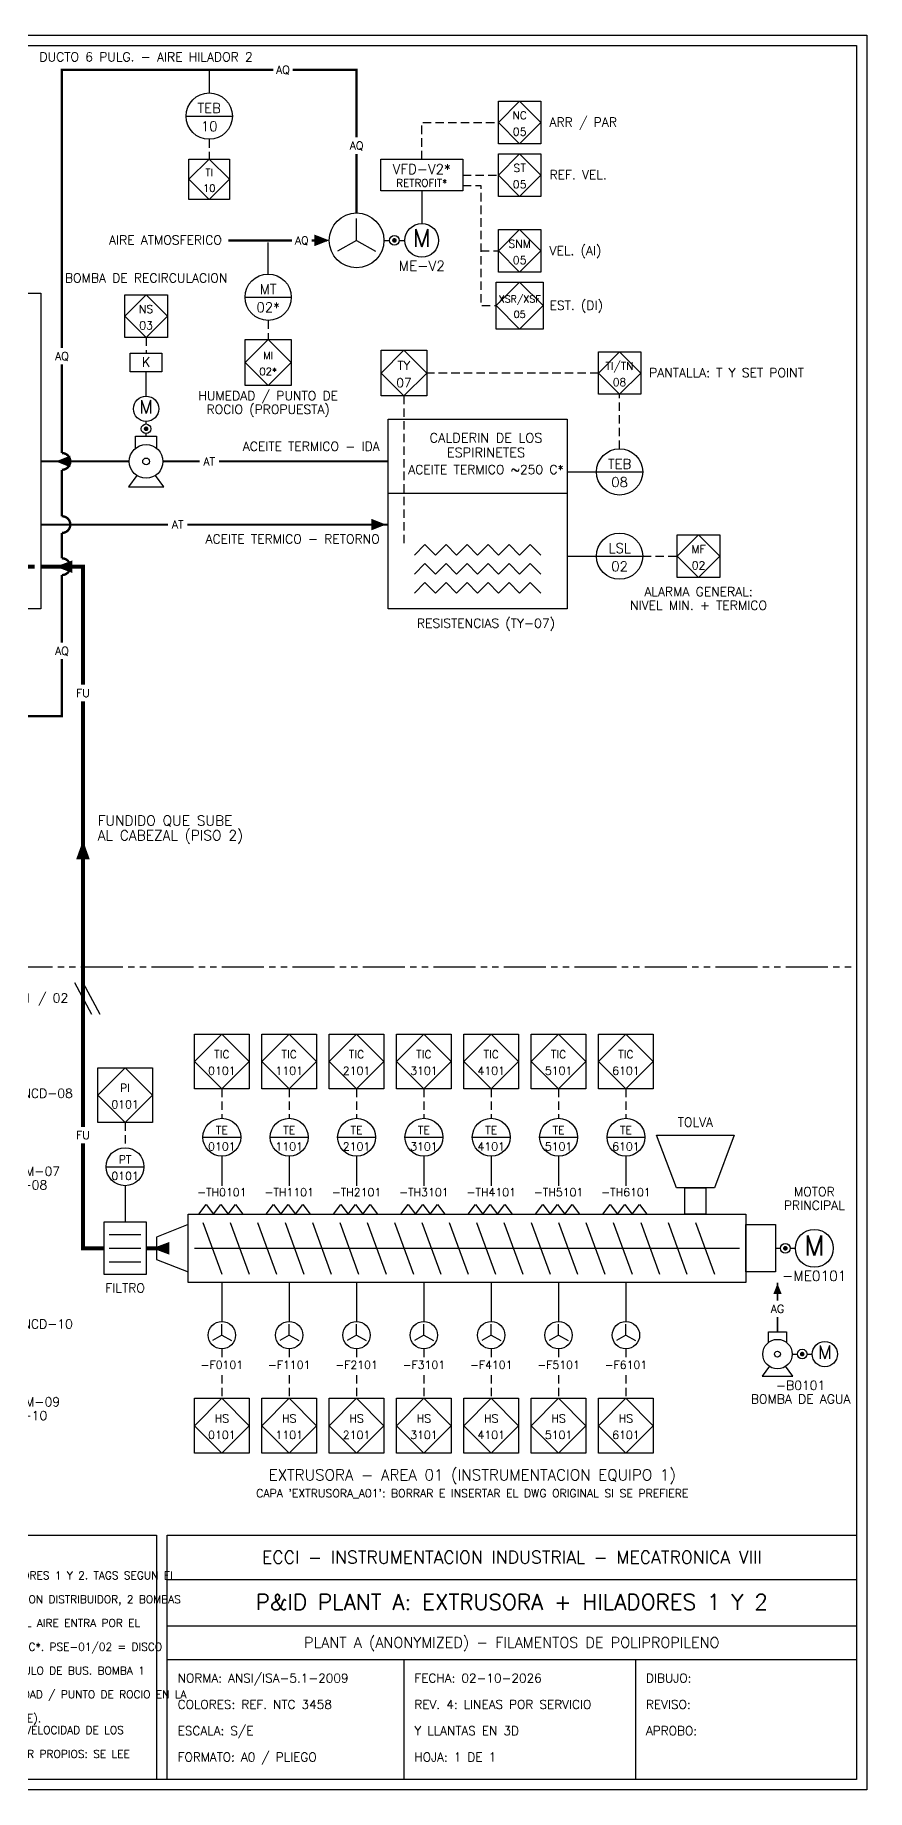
# Model space of a CAD drawing. Extents: x 15 to 2385, y 15 to 1682.
# Drawn here: x 1594 to 2385, y 15 to 1682 of the extents above; entities that cross this region are included whole.
import ezdxf
from ezdxf.enums import TextEntityAlignment as Align

# ---------------------------------------------------------------- set-up
doc = ezdxf.new("R2010")
doc.units = 0
for name, pattern in [('ACEITE_TERMICO', [40.5, 24, -4.5, 1.5, -4.5, 1.5, -4.5]), ('AGUA', [23.5, 14, -4, 1.5, -4]), ('AIRE_QUENCH', [44, 26, -5, 8, -5]), ('DASHED', [12, 8, -4]), ('PHANTOM', [67, 40, -5, 6, -5, 6, -5])]:
    doc.linetypes.add(name, pattern=pattern)
for name, color, linetype in [('ACEITE_TERMICO', 32, 'ACEITE_TERMICO'), ('AGUA', 94, 'AGUA'), ('AIRE_QUENCH', 150, 'AIRE_QUENCH'), ('EQUIPOS', 7, 'CONTINUOUS'), ('EXTRUSORA_A01', 7, 'CONTINUOUS'), ('FUNDIDO', 1, 'CONTINUOUS'), ('INSTRUMENTOS', 7, 'CONTINUOUS'), ('MARCO', 7, 'CONTINUOUS'), ('MECANICO', 7, 'CONTINUOUS'), ('PISOS', 8, 'PHANTOM'), ('POTENCIA', 7, 'CONTINUOUS'), ('SENAL', 7, 'DASHED'), ('TEXTOS', 7, 'CONTINUOUS')]:
    doc.layers.add(name, color=color, linetype=linetype)
doc.styles.get("Standard").update_dxf_attribs({"font": 'romans'})

msp = doc.modelspace()

# ---------------------------------------------------------------- linework, layer by layer
at = {"layer": 'ACEITE_TERMICO', "const_width": 2, "flags": 128}
for points in [[(1684, 1277), (1600, 1277)], [(1750.8, 1277), (1716, 1277)], [(1930, 1277), (1769.2, 1277)], [(1600, 1217), (1720.8, 1217)], [(1739.2, 1217), (1930, 1217)]]:
    msp.add_lwpolyline(points, dxfattribs=at)
at = {"layer": 'ACEITE_TERMICO'}
for points in [[(1614, 1277), (1628, 1282.5), (1628, 1271.5)], [(1928, 1217), (1914, 1211.5), (1914, 1222.5)]]:
    msp.add_solid(points, dxfattribs=at)
at = {"layer": 'AGUA', "const_width": 1.7, "flags": 128}
for points in [[(2300, 479.8), (2300, 497)], [(2300, 450), (2300, 464.2)]]:
    msp.add_lwpolyline(points, dxfattribs=at)
at = {"layer": 'AGUA'}
msp.add_solid([(2300, 496), (2304, 486), (2296, 486)], dxfattribs=at)
at = {"layer": 'AIRE_QUENCH', "const_width": 2.2, "flags": 128}
for points in [[(1820.8, 1649), (1620, 1649), (1620, 1384.8)], [(1900, 1584.8), (1900, 1649), (1839.2, 1649)], [(1900, 1513), (1900, 1569.2)], [(1778, 1487), (1838.8, 1487)], [(1857.2, 1487), (1872, 1487)], [(1620, 1369.2), (1620, 1285)], [(1620, 1285), (1622.0706, 1284.7274), (1624, 1283.9282), (1625.6569, 1282.6569), (1626.9282, 1281), (1627.7274, 1279.0706), (1628, 1277), (1627.7274, 1274.9294), (1626.9282, 1273), (1625.6569, 1271.3431), (1624, 1270.0718), (1622.0706, 1269.2726), (1620, 1269)], [(1620, 1269), (1620, 1225)], [(1620, 1225), (1622.0706, 1224.7274), (1624, 1223.9282), (1625.6569, 1222.6569), (1626.9282, 1221), (1627.7274, 1219.0706), (1628, 1217), (1627.7274, 1214.9294), (1626.9282, 1213), (1625.6569, 1211.3431), (1624, 1210.0718), (1622.0706, 1209.2726), (1620, 1209)], [(1620, 1209), (1620, 1185)], [(1620, 1185), (1622.0706, 1184.7274), (1624, 1183.9282), (1625.6569, 1182.6569), (1626.9282, 1181), (1627.7274, 1179.0706), (1628, 1177), (1627.7274, 1174.9294), (1626.9282, 1173), (1625.6569, 1171.3431), (1624, 1170.0718), (1622.0706, 1169.2726), (1620, 1169)], [(1620, 1169), (1620, 1104.8)], [(1620, 1089.2), (1620, 1035), (1539.2, 1035)]]:
    msp.add_lwpolyline(points, dxfattribs=at)
at = {"layer": 'AIRE_QUENCH'}
msp.add_solid([(1874, 1487), (1860, 1481.5), (1860, 1492.5)], dxfattribs=at)
at = {"layer": 'EQUIPOS'}
for p, q in [((1900, 1487), (1900, 1507.8)), ((1900, 1487), (1881.9867, 1476.6)), ((1900, 1487), (1918.0133, 1476.6)), ((1930, 1247), (2100, 1247))]:
    msp.add_line(p, q, dxfattribs=at)
at = {"layer": 'EQUIPOS', "flags": 128}
for points in [[(1923, 1564), (2001, 1564), (2001, 1534), (1923, 1534)], [(600, 1437), (1600, 1437), (1600, 1137), (600, 1137)], [(1685, 1380), (1715, 1380), (1715, 1362), (1685, 1362)], [(1930, 1317), (2100, 1317), (2100, 1137), (1930, 1137)]]:
    msp.add_lwpolyline(points, close=True, dxfattribs=at)
for points in [[(1690.08, 1289.48), (1690.08, 1301), (1709.92, 1301), (1709.92, 1289.48)], [(1691.2, 1263.72), (1683.2, 1253), (1716.8, 1253), (1708.8, 1263.72)], [(1955, 1188), (1965, 1198), (1975, 1188), (1985, 1198), (1995, 1188), (2005, 1198), (2015, 1188), (2025, 1198), (2035, 1188), (2045, 1198), (2055, 1188), (2065, 1198), (2075, 1188)], [(1955, 1170), (1965, 1180), (1975, 1170), (1985, 1180), (1995, 1170), (2005, 1180), (2015, 1170), (2025, 1180), (2035, 1170), (2045, 1180), (2055, 1170), (2065, 1180), (2075, 1170)], [(1955, 1152), (1965, 1162), (1975, 1152), (1985, 1162), (1995, 1152), (2005, 1162), (2015, 1152), (2025, 1162), (2035, 1152), (2045, 1162), (2055, 1152), (2065, 1162), (2075, 1152)]]:
    msp.add_lwpolyline(points, dxfattribs=at)
at = {"layer": 'EQUIPOS'}
for centre, radius in [((1900, 1487), 26), ((1962, 1487), 16), ((1700, 1327), 12), ((1700, 1277), 16), ((1700, 1277), 3.2)]:
    msp.add_circle(centre, radius, dxfattribs=at)
at = {"layer": 'EXTRUSORA_A01'}
for p, q in [((1754, 635), (1790, 635)), ((1818, 635), (1854, 635)), ((1882, 635), (1918, 635)), ((1946, 635), (1982, 635)), ((2010, 635), (2046, 635)), ((2074, 635), (2110, 635)), ((2138, 635), (2174, 635)), ((1772, 617), (1772, 589)), ((1836, 617), (1836, 589)), ((1900, 617), (1900, 589)), ((1964, 617), (1964, 589)), ((2028, 617), (2028, 589)), ((2092, 617), (2092, 589)), ((2156, 617), (2156, 589)), ((1662, 607), (1698, 607)), ((1680, 589), (1680, 554.5)), ((1754, 554), (1772, 505)), ((1780, 554), (1798, 505)), ((1806, 554), (1824, 505)), ((1832, 554), (1850, 505)), ((1858, 554), (1876, 505)), ((1884, 554), (1902, 505)), ((1910, 554), (1928, 505)), ((1936, 554), (1954, 505)), ((1962, 554), (1980, 505)), ((1988, 554), (2006, 505)), ((2014, 554), (2032, 505)), ((2040, 554), (2058, 505)), ((2066, 554), (2084, 505)), ((2092, 554), (2110, 505)), ((2118, 554), (2136, 505)), ((2144, 554), (2162, 505)), ((2170, 554), (2188, 505)), ((2196, 554), (2214, 505)), ((2222, 554), (2240, 505)), ((1665, 542.5), (1695, 542.5)), ((1665, 529.5), (1695, 529.5)), ((1746, 529.5), (2264, 529.5)), ((1665, 516.5), (1695, 516.5)), ((1772, 497), (1772, 460)), ((1836, 497), (1836, 460)), ((1900, 497), (1900, 460)), ((1964, 497), (1964, 460)), ((2028, 497), (2028, 460)), ((2092, 497), (2092, 460)), ((2156, 497), (2156, 460)), ((1772, 447), (1772, 457.4)), ((1836, 447), (1836, 457.4)), ((1900, 447), (1900, 457.4)), ((1964, 447), (1964, 457.4)), ((2028, 447), (2028, 457.4)), ((2092, 447), (2092, 457.4)), ((2156, 447), (2156, 457.4)), ((1772, 447), (1762.9933, 441.8)), ((1772, 447), (1781.0067, 441.8)), ((1836, 447), (1826.9933, 441.8)), ((1836, 447), (1845.0067, 441.8)), ((1900, 447), (1890.9933, 441.8)), ((1900, 447), (1909.0067, 441.8)), ((1964, 447), (1954.9933, 441.8)), ((1964, 447), (1973.0067, 441.8)), ((2028, 447), (2018.9933, 441.8)), ((2028, 447), (2037.0067, 441.8)), ((2092, 447), (2082.9933, 441.8)), ((2092, 447), (2101.0067, 441.8)), ((2156, 447), (2146.9933, 441.8)), ((2156, 447), (2165.0067, 441.8))]:
    msp.add_line(p, q, dxfattribs=at)
at = {"layer": 'EXTRUSORA_A01', "flags": 128}
for points in [[(1746, 733), (1798, 733), (1798, 681), (1746, 681)], [(1772, 733), (1798, 707), (1772, 681), (1746, 707)], [(1810, 733), (1862, 733), (1862, 681), (1810, 681)], [(1836, 733), (1862, 707), (1836, 681), (1810, 707)], [(1874, 733), (1926, 733), (1926, 681), (1874, 681)], [(1900, 733), (1926, 707), (1900, 681), (1874, 707)], [(1938, 733), (1990, 733), (1990, 681), (1938, 681)], [(1964, 733), (1990, 707), (1964, 681), (1938, 707)], [(2002, 733), (2054, 733), (2054, 681), (2002, 681)], [(2028, 733), (2054, 707), (2028, 681), (2002, 707)], [(2066, 733), (2118, 733), (2118, 681), (2066, 681)], [(2092, 733), (2118, 707), (2092, 681), (2066, 707)], [(2130, 733), (2182, 733), (2182, 681), (2130, 681)], [(2156, 733), (2182, 707), (2156, 681), (2130, 707)], [(1654, 701), (1706, 701), (1706, 649), (1654, 649)], [(1680, 701), (1706, 675), (1680, 649), (1654, 675)], [(2185, 637), (2259, 637), (2240, 587), (2204, 587)], [(2212, 587), (2232, 587), (2232, 562), (2212, 562)], [(1660, 554.5), (1700, 554.5), (1700, 504.5), (1660, 504.5)], [(1740, 552), (1710, 540), (1710, 519), (1740, 507)], [(1740, 562), (2270, 562), (2270, 497), (1740, 497)], [(2270, 552), (2298, 552), (2298, 507), (2270, 507)], [(1746, 387), (1798, 387), (1798, 335), (1746, 335)], [(1772, 387), (1798, 361), (1772, 335), (1746, 361)], [(1810, 387), (1862, 387), (1862, 335), (1810, 335)], [(1836, 387), (1862, 361), (1836, 335), (1810, 361)], [(1874, 387), (1926, 387), (1926, 335), (1874, 335)], [(1900, 387), (1926, 361), (1900, 335), (1874, 361)], [(1938, 387), (1990, 387), (1990, 335), (1938, 335)], [(1964, 387), (1990, 361), (1964, 335), (1938, 361)], [(2002, 387), (2054, 387), (2054, 335), (2002, 335)], [(2028, 387), (2054, 361), (2028, 335), (2002, 361)], [(2066, 387), (2118, 387), (2118, 335), (2066, 335)], [(2092, 387), (2118, 361), (2092, 335), (2066, 361)], [(2130, 387), (2182, 387), (2182, 335), (2130, 335)], [(2156, 387), (2182, 361), (2156, 335), (2130, 361)]]:
    msp.add_lwpolyline(points, close=True, dxfattribs=at)
for points in [[(1750, 562), (1757, 571), (1764, 562), (1771, 571), (1778, 562), (1785, 571), (1792, 562)], [(1814, 562), (1821, 571), (1828, 562), (1835, 571), (1842, 562), (1849, 571), (1856, 562)], [(1878, 562), (1885, 571), (1892, 562), (1899, 571), (1906, 562), (1913, 571), (1920, 562)], [(1942, 562), (1949, 571), (1956, 562), (1963, 571), (1970, 562), (1977, 571), (1984, 562)], [(2006, 562), (2013, 571), (2020, 562), (2027, 571), (2034, 562), (2041, 571), (2048, 562)], [(2070, 562), (2077, 571), (2084, 562), (2091, 571), (2098, 562), (2105, 571), (2112, 562)], [(2134, 562), (2141, 571), (2148, 562), (2155, 571), (2162, 562), (2169, 571), (2176, 562)], [(2291.32, 439.92), (2291.32, 450), (2308.68, 450), (2308.68, 439.92)], [(2292.3, 417.38), (2285.3, 408), (2314.7, 408), (2307.7, 417.38)]]:
    msp.add_lwpolyline(points, dxfattribs=at)
at = {"layer": 'EXTRUSORA_A01'}
for centre, radius in [((1772, 635), 18), ((1836, 635), 18), ((1900, 635), 18), ((1964, 635), 18), ((2028, 635), 18), ((2092, 635), 18), ((2156, 635), 18), ((1680, 607), 18), ((2335, 529.5), 18), ((1772, 447), 13), ((1836, 447), 13), ((1900, 447), 13), ((1964, 447), 13), ((2028, 447), 13), ((2092, 447), 13), ((2156, 447), 13), ((2300, 429), 14), ((2345, 429), 12), ((2300, 429), 2.8)]:
    msp.add_circle(centre, radius, dxfattribs=at)
at = {"layer": 'FUNDIDO', "const_width": 4, "flags": 128}
for points in [[(1594, 1177), (1500, 1177), (1500, 1249.2)], [(1640, 1064.8), (1640, 1177), (1600, 1177)], [(1640, 644.8), (1640, 1049.2)], [(1660, 529.5), (1640, 529.5), (1640, 629.2)], [(1710, 529.5), (1700, 529.5)]]:
    msp.add_lwpolyline(points, dxfattribs=at)
at = {"layer": 'FUNDIDO'}
for points in [[(1614, 1177), (1630, 1183), (1630, 1171)], [(1640, 917), (1646.5, 899), (1633.5, 899)], [(1706, 529.5), (1722, 535.5), (1722, 523.5)]]:
    msp.add_solid(points, dxfattribs=at)
at = {"layer": 'INSTRUMENTOS'}
for p, q in [((1760, 1649), (1760, 1627)), ((1738, 1605), (1782, 1605)), ((1816, 1455), (1816, 1485)), ((1794, 1433), (1838, 1433)), ((2100, 1267), (2128, 1267)), ((2128, 1267), (2172, 1267)), ((2100, 1187), (2128, 1187)), ((2128, 1187), (2172, 1187))]:
    msp.add_line(p, q, dxfattribs=at)
at = {"layer": 'INSTRUMENTOS', "flags": 128}
for points in [[(2034.77, 1619.23), (2075.23, 1619.23), (2075.23, 1578.77), (2034.77, 1578.77)], [(2055, 1619.23), (2075.23, 1599), (2055, 1578.77), (2034.77, 1599)], [(2034.77, 1569.23), (2075.23, 1569.23), (2075.23, 1528.77), (2034.77, 1528.77)], [(2055, 1569.23), (2075.23, 1549), (2055, 1528.77), (2034.77, 1549)], [(1740.75, 1564.25), (1779.25, 1564.25), (1779.25, 1525.75), (1740.75, 1525.75)], [(1760, 1564.25), (1779.25, 1545), (1760, 1525.75), (1740.75, 1545)], [(2034.77, 1497.23), (2075.23, 1497.23), (2075.23, 1456.77), (2034.77, 1456.77)], [(2055, 1497.23), (2075.23, 1477), (2055, 1456.77), (2034.77, 1477)], [(1679.77, 1435.23), (1720.23, 1435.23), (1720.23, 1394.77), (1679.77, 1394.77)], [(1700, 1435.23), (1720.23, 1415), (1700, 1394.77), (1679.77, 1415)], [(2032.675, 1447.325), (2077.325, 1447.325), (2077.325, 1402.675), (2032.675, 1402.675)], [(2055, 1447.325), (2077.325, 1425), (2055, 1402.675), (2032.675, 1425)], [(1794.125, 1392.875), (1837.875, 1392.875), (1837.875, 1349.125), (1794.125, 1349.125)], [(1816, 1392.875), (1837.875, 1371), (1816, 1349.125), (1794.125, 1371)], [(1923.3, 1382.7), (1966.7, 1382.7), (1966.7, 1339.3), (1923.3, 1339.3)], [(1945, 1382.7), (1966.7, 1361), (1945, 1339.3), (1923.3, 1361)], [(2130, 1381), (2170, 1381), (2170, 1341), (2130, 1341)], [(2150, 1381), (2170, 1361), (2150, 1341), (2130, 1361)], [(2204.77, 1207.23), (2245.23, 1207.23), (2245.23, 1166.77), (2204.77, 1166.77)], [(2225, 1207.23), (2245.23, 1187), (2225, 1166.77), (2204.77, 1187)]]:
    msp.add_lwpolyline(points, close=True, dxfattribs=at)
at = {"layer": 'INSTRUMENTOS'}
for centre in [(1760, 1605), (1816, 1433), (2150, 1267), (2150, 1187)]:
    msp.add_circle(centre, 22, dxfattribs=at)
at = {"layer": 'MARCO'}
for p, q in [((1632, 782), (1648, 752)), ((1640, 782), (1656, 752)), ((1720, 215), (2375, 215)), ((1720, 171), (2375, 171)), ((1720, 139), (2375, 139)), ((1945, 139), (1945, 25)), ((2165, 139), (2165, 25))]:
    msp.add_line(p, q, dxfattribs=at)
at = {"layer": 'MARCO', "flags": 128}
for points in [[(15, 1682), (2385, 1682), (2385, 15), (15, 15)], [(25, 1672), (2375, 1672), (2375, 25), (25, 25)], [(1085, 257), (1710, 257), (1710, 25), (1085, 25)], [(1720, 257), (2375, 257), (2375, 25), (1720, 25)]]:
    msp.add_lwpolyline(points, close=True, dxfattribs=at)
at = {"layer": 'MECANICO', "flags": 128}
for points in [[(1926, 1487), (1931.4, 1487)], [(1940.6, 1487), (1946, 1487)], [(1700, 1312.6), (1700, 1315)], [(1700, 1301), (1700, 1303.4)], [(2298, 529.5), (2302.9, 529.5)], [(2312.1, 529.5), (2317, 529.5)], [(2314, 429), (2318.9, 429)], [(2328.1, 429), (2333, 429)]]:
    msp.add_lwpolyline(points, dxfattribs=at)
at = {"layer": 'MECANICO', "const_width": 2.2, "flags": 128}
for points in [[(1934.9, 1487, 1), (1937.1, 1487, 1)], [(1698.9, 1308, 1), (1701.1, 1308, 1)], [(2306.4, 529.5, 1), (2308.6, 529.5, 1)], [(2322.4, 429, 1), (2324.6, 429, 1)]]:
    msp.add_lwpolyline(points, format="xyb", close=True, dxfattribs=at)
at = {"layer": 'MECANICO'}
for centre in [(1936, 1487), (1700, 1308), (2307.5, 529.5), (2323.5, 429)]:
    msp.add_circle(centre, 4.6, dxfattribs=at)
at = {"layer": 'PISOS'}
msp.add_line((30, 797), (2370, 797), dxfattribs=at)
at = {"layer": 'POTENCIA'}
for p, q in [((1962, 1534), (1962, 1503)), ((1700, 1339), (1700, 1362))]:
    msp.add_line(p, q, dxfattribs=at)
at = {"layer": 'SENAL'}
for p, q in [((1760, 1583), (1760, 1564.25)), ((2001, 1549), (2034.77, 1549)), ((2018, 1477), (2034.77, 1477)), ((1816, 1411), (1816, 1392.875)), ((1700, 1394.77), (1700, 1380)), ((2130, 1361), (1966.7, 1361)), ((1945, 1339.3), (1945, 1197)), ((2150, 1289), (2150, 1341)), ((2172, 1187), (2204.77, 1187)), ((1772, 681), (1772, 653)), ((1836, 681), (1836, 653)), ((1900, 681), (1900, 653)), ((1964, 681), (1964, 653)), ((2028, 681), (2028, 653)), ((2092, 681), (2092, 653)), ((2156, 681), (2156, 653)), ((1680, 649), (1680, 625)), ((1772, 434), (1772, 426)), ((1836, 434), (1836, 426)), ((1900, 434), (1900, 426)), ((1964, 434), (1964, 426)), ((2028, 434), (2028, 426)), ((2092, 434), (2092, 426)), ((2156, 434), (2156, 426)), ((1772, 409), (1772, 387)), ((1836, 409), (1836, 387)), ((1900, 409), (1900, 387)), ((1964, 409), (1964, 387)), ((2028, 409), (2028, 387)), ((2092, 409), (2092, 387)), ((2156, 409), (2156, 387))]:
    msp.add_line(p, q, dxfattribs=at)
at = {"layer": 'SENAL', "flags": 128}
for points in [[(1962, 1564), (1962, 1599), (2034.77, 1599)], [(2001, 1539), (2018, 1539), (2018, 1425), (2032.675, 1425)]]:
    msp.add_lwpolyline(points, dxfattribs=at)

# ---------------------------------------------------------------- texts
at = {"layer": 'ACEITE_TERMICO'}
for p in [(1760, 1273.2), (1730, 1213.2)]:
    msp.add_text('AT', height=7.6, dxfattribs=at).set_placement(p, align=Align.CENTER)
at = {"layer": 'AGUA'}
msp.add_text('AG', height=7.6, dxfattribs=at).set_placement((2300, 468.2), align=Align.CENTER)
at = {"layer": 'AIRE_QUENCH'}
for p in [(1830, 1645.2), (1900, 1573.2), (1848, 1483.2), (1620, 1373.2), (1620, 1093.2)]:
    msp.add_text('AQ', height=7.6, dxfattribs=at).set_placement(p, align=Align.CENTER)
at = {"layer": 'EQUIPOS'}
for height, p in [(16.8, (1962, 1480.92)), (12.6, (1700, 1322.44))]:
    msp.add_text('M', height=height, dxfattribs=at).set_placement(p, align=Align.CENTER)
at = {"layer": 'EXTRUSORA_A01'}
for s, height, p in [('TIC', 7.6, (1772, 710)), ('TIC', 7.6, (1836, 710)), ('TIC', 7.6, (1900, 710)), ('TIC', 7.6, (1964, 710)), ('TIC', 7.6, (2028, 710)), ('TIC', 7.6, (2092, 710)), ('TIC', 7.6, (2156, 710)), ('0101', 7.6, (1772, 694.4)), ('1101', 7.6, (1836, 694.4)), ('2101', 7.6, (1900, 694.4)), ('3101', 7.6, (1964, 694.4)), ('4101', 7.6, (2028, 694.4)), ('5101', 7.6, (2092, 694.4)), ('6101', 7.6, (2156, 694.4)), ('PI', 7.6, (1680, 678)), ('0101', 7.6, (1680, 662.4)), ('TE', 7.6, (1772, 638)), ('TE', 7.6, (1836, 638)), ('TE', 7.6, (1900, 638)), ('TE', 7.6, (1964, 638)), ('TE', 7.6, (2028, 638)), ('TE', 7.6, (2092, 638)), ('TE', 7.6, (2156, 638)), ('PT', 7.6, (1680, 610)), ('0101', 7.6, (1772, 622.4)), ('1101', 7.6, (1836, 622.4)), ('2101', 7.6, (1900, 622.4)), ('3101', 7.6, (1964, 622.4)), ('4101', 7.6, (2028, 622.4)), ('5101', 7.6, (2092, 622.4)), ('6101', 7.6, (2156, 622.4)), ('0101', 7.6, (1680, 594.4)), ('M', 18.9, (2335, 522.66)), ('M', 12.6, (2345, 424.44)), ('HS', 7.6, (1772, 364)), ('HS', 7.6, (1836, 364)), ('HS', 7.6, (1900, 364)), ('HS', 7.6, (1964, 364)), ('HS', 7.6, (2028, 364)), ('HS', 7.6, (2092, 364)), ('HS', 7.6, (2156, 364)), ('0101', 7.6, (1772, 348.4)), ('1101', 7.6, (1836, 348.4)), ('2101', 7.6, (1900, 348.4)), ('3101', 7.6, (1964, 348.4)), ('4101', 7.6, (2028, 348.4)), ('5101', 7.6, (2092, 348.4)), ('6101', 7.6, (2156, 348.4))]:
    msp.add_text(s, height=height, dxfattribs=at).set_placement(p, align=Align.CENTER)
at = {"layer": 'FUNDIDO'}
for p in [(1640, 1053.2), (1640, 633.2)]:
    msp.add_text('FU', height=7.6, dxfattribs=at).set_placement(p, align=Align.CENTER)
at = {"layer": 'INSTRUMENTOS'}
for s, height, p in [('TEB', 9.24, (1760, 1608)), ('NC', 7.56, (2055, 1602)), ('10', 9.24, (1760, 1590.76)), ('05', 7.56, (2055, 1586.44)), ('TI', 7, (1760, 1548)), ('ST', 7.56, (2055, 1552)), ('10', 7, (1760, 1533)), ('05', 7.56, (2055, 1536.44)), ('SNM', 7.56, (2055, 1480)), ('05', 7.56, (2055, 1464.44)), ('MT', 9.24, (1816, 1436)), ('XSR/XSF', 6.6, (2055, 1428)), ('NS', 7.56, (1700, 1418)), ('02*', 9.24, (1816, 1418.76)), ('05', 6.6, (2055, 1413.4)), ('03', 7.56, (1700, 1402.44)), ('MI', 7, (1816, 1374)), ('TY', 8.4, (1945, 1364)), ('TI/TN', 7.4, (2150, 1364)), ('02*', 7, (1816, 1359)), ('07', 8.4, (1945, 1347.6)), ('08', 7.4, (2150, 1348.6)), ('TEB', 9.24, (2150, 1270)), ('08', 9.24, (2150, 1252.76)), ('LSL', 9.24, (2150, 1190)), ('MF', 7.56, (2225, 1190)), ('02', 9.24, (2150, 1172.76)), ('02', 7.56, (2225, 1174.44))]:
    msp.add_text(s, height=height, dxfattribs=at).set_placement(p, align=Align.CENTER)
at = {"layer": 'TEXTOS'}
for s, height, p in [('DUCTO 6 PULG. - AIRE HILADOR 2', 8.6, (1700, 1657)), ('VFD-V2*', 9.4, (1962, 1550)), ('RETROFIT*', 7.2, (1962, 1538)), ('ME-V2', 9.6, (1962, 1458)), ('BOMBA DE RECIRCULACION', 8.6, (1700, 1447)), ('K', 9, (1700, 1367)), ('HUMEDAD / PUNTO DE', 8.6, (1816, 1335.125)), ('ROCIO (PROPUESTA)', 8.6, (1816, 1322.125)), ('CALDERIN DE LOS', 9, (2023, 1295)), ('ESPIRINETES', 9, (2023, 1281)), ('ACEITE TERMICO ~250 C*', 8.6, (2023, 1265)), ('ALARMA GENERAL:', 8.6, (2225, 1149)), ('NIVEL MIN. + TERMICO', 8.6, (2225, 1136)), ('RESISTENCIAS (TY-07)', 8.6, (2023, 1119)), ('STD-05 (REF) / NCD-08', 8.6, (1555, 672.4248)), ('TOLVA', 8.6, (2222, 645)), ('BUS: IN-07, SNM-07', 8.6, (1555, 598.4248)), ('XSR-08, XSF-08', 8.6, (1555, 585.4248)), ('-TH0101', 7.6, (1772, 579)), ('-TH1101', 7.6, (1836, 579)), ('-TH2101', 7.6, (1900, 579)), ('-TH3101', 7.6, (1964, 579)), ('-TH4101', 7.6, (2028, 579)), ('-TH5101', 7.6, (2092, 579)), ('-TH6101', 7.6, (2156, 579)), ('MOTOR', 8.6, (2335, 579)), ('PRINCIPAL', 8.6, (2335, 566)), ('-ME0101', 9.6, (2335, 498.5)), ('FILTRO', 8.6, (1680, 487.5)), ('STD-10 (REF) / NCD-10', 8.6, (1555, 453.3334)), ('-F0101', 7.6, (1772, 415)), ('-F1101', 7.6, (1836, 415)), ('-F2101', 7.6, (1900, 415)), ('-F3101', 7.6, (1964, 415)), ('-F4101', 7.6, (2028, 415)), ('-F5101', 7.6, (2092, 415)), ('-F6101', 7.6, (2156, 415)), ('-B0101', 8.6, (2322, 395)), ('BUS: IN-08, SNM-09', 8.6, (1555, 379.3334)), ('BOMBA DE AGUA', 8.6, (2322, 382)), ('XSR-10, XSF-10', 8.6, (1555, 366.3334)), ('EXTRUSORA - AREA 01 (INSTRUMENTACION EQUIPO 1)', 10.5, (2010, 309)), ("CAPA 'EXTRUSORA_A01': BORRAR E INSERTAR EL DWG ORIGINAL SI SE PREFIERE", 7.6, (2010, 293)), ('ECCI - INSTRUMENTACION INDUSTRIAL - MECATRONICA VIII', 12, (2047.5, 230)), ('P&ID PLANT A: EXTRUSORA + HILADORES 1 Y 2', 15, (2047.5, 186)), ('PLANT A (ANONYMIZED) - FILAMENTOS DE POLIPROPILENO', 10, (2047.5, 150))]:
    msp.add_text(s, height=height, dxfattribs=at).set_placement(p, align=Align.CENTER)
for s, height, p in [('ARR / PAR', 8.6, (2083.325, 1595)), ('REF. VEL.', 8.6, (2083.325, 1545)), ('VEL. (AI)', 8.6, (2083.325, 1473)), ('EST. (DI)', 8.6, (2083.325, 1421)), ('PANTALLA: T Y SET POINT', 8.6, (2178, 1357)), ('FUNDIDO QUE SUBE', 9.6, (1654, 931)), ('AL CABEZAL (PISO 2)', 9.6, (1654, 917)), ('AREA 01 = EXTRUSORA (EQUIPO 1, REDIBUJADA PARA UNIR EL PROCESO). AREA 02 = HILADORES 1 Y 2. TAGS SEGUN EL', 7.4, (1115, 215)), ('CABEZAL = UN SOLO BLOQUE CALEFACTADO CON ACEITE TERMICO (LAZO TEB-08 / TY-07) CON DISTRIBUIDOR, 2 BOMBAS', 7.4, (1115, 192.4)), ('LLANTA = HILERA ANULAR (~65.000 ORIFICIOS) + ANILLO DE AIRE, EN VISTA A 30 GRADOS: EL AIRE ENTRA POR EL', 7.4, (1115, 169.8)), ('ESPIRINETE 120-150 BAR (INSTRUMENTISTA); ALARMA ALTA 180 BAR*. ACEITE TERMICO ~250 C*. PSE-01/02 = DISCO', 7.4, (1115, 147.2)), ('VFD-10 EXISTENTE (VISTO EN PLANTA); DEMAS VARIADORES ASUMIDOS (RETROFIT*) CON MODULO DE BUS. BOMBA 1', 7.4, (1115, 124.6)), ('NORMA: ANSI/ISA-5.1-2009', 8.4, (1730, 117)), ('FECHA: 02-10-2026', 8.4, (1955, 117)), ('DIBUJO:', 8.4, (2175, 117)), ('TEB-09/10 EN EL DUCTO DE AIRE DE 6 PULG. MT-01/02 = PROPUESTA DE MEJORA: HUMEDAD / PUNTO DE ROCIO EN LA', 7.4, (1115, 102)), ('COLORES: REF. NTC 3458', 8.4, (1730, 92)), ('REV. 4: LINEAS POR SERVICIO', 8.4, (1955, 92)), ('REVISO:', 8.4, (2175, 92)), ('EL MAZO (TOW) DE LAS 2 LLANTAS SALE HACIA LA IZQUIERDA AL GODET 1 (FUERA DE ALCANCE).', 7.4, (1115, 79.4)), ('(*) = DATO ASUMIDO. ZSB = FINAL DE CARRERA DE BANDEJA. ST-04/05 = REFERENCIA DE VELOCIDAD DE LOS', 7.4, (1115, 68.1)), ('ESCALA: S/E', 8.4, (1730, 67)), ('Y LLANTAS EN 3D', 8.4, (1955, 67)), ('APROBO:', 8.4, (2175, 67)), ('CADA SERVICIO TIENE PATRON, GROSOR, CODIGO DE LETRAS (FU, AT, AQ, HU, EN, AG) Y COLOR PROPIOS: SE LEE', 7.4, (1115, 45.5)), ('FORMATO: A0 / PLIEGO', 8.4, (1730, 42)), ('HOJA: 1 DE 1', 8.4, (1955, 42))]:
    msp.add_text(s, height=height, dxfattribs=at).set_placement(p)
for s, p in [('AIRE ATMOSFERICO', (1772, 1483)), ('ACEITE TERMICO - IDA', (1922, 1287)), ('ACEITE TERMICO - RETORNO', (1922, 1199)), ('LIMITE DE BATERIA AREA 01 / 02', (1626, 763))]:
    msp.add_text(s, height=8.6, dxfattribs=at).set_placement(p, align=Align.RIGHT)

doc.saveas('drawing.dxf')
